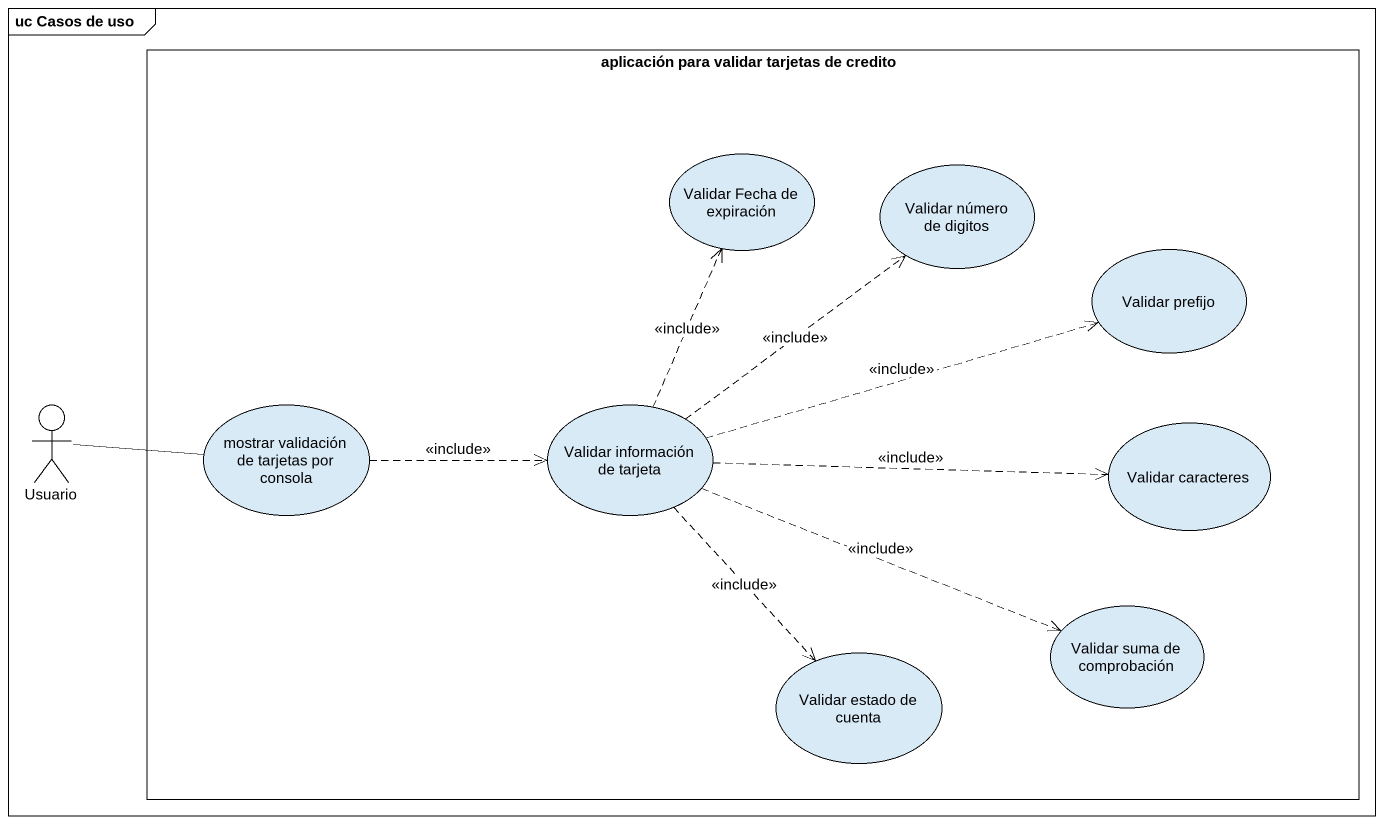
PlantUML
@startuml
mainframe uc Casos de uso
rectangle "aplicación para validar tarjetas de credito" as aplicación_para_validar {
  usecase "Validar Fecha de expiración" as Validar_Fecha_de_expiración
  usecase "Validar número de digitos" as Validar_número_de_digitos
  usecase "Validar prefijo" as Validar_prefijo
  usecase "mostrar validación de tarjetas por consola" as mostrar_validación_de
  usecase "Validar información de tarjeta" as Validar_información_de
  usecase "Validar caracteres" as Validar_caracteres
  usecase "Validar suma de comprobación" as Validar_suma_de_comprobación
  usecase "Validar estado de cuenta" as Validar_estado_de_cuenta
}
actor Usuario
Usuario -right- mostrar_validación_de
mostrar_validación_de .right.> Validar_información_de : <<include>>
Validar_información_de .up.> Validar_Fecha_de_expiración : <<include>>
Validar_información_de .up.> Validar_número_de_digitos : <<include>>
Validar_información_de .right.> Validar_prefijo : <<include>>
Validar_información_de .right.> Validar_caracteres : <<include>>
Validar_información_de .right.> Validar_suma_de_comprobación : <<include>>
Validar_información_de ..> Validar_estado_de_cuenta : <<include>>
@enduml
